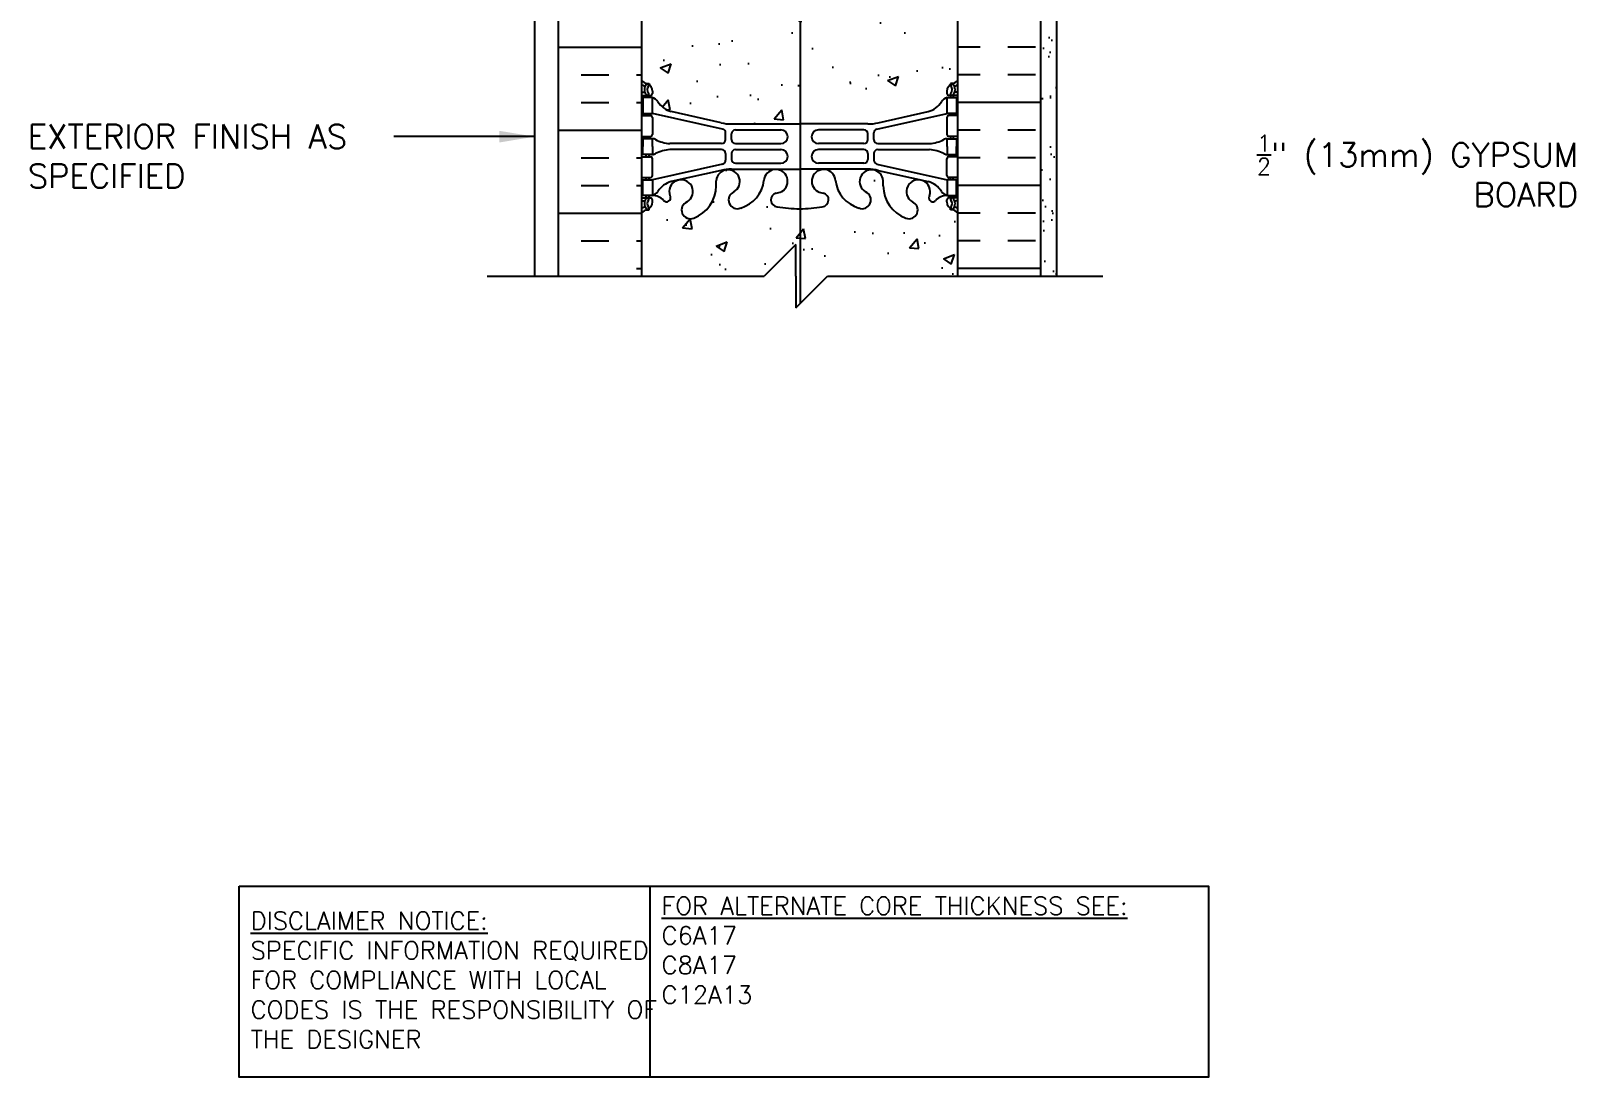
# Model space of a CAD drawing. Header units: inches. Extents: x 113.5 to 169.5, y -27.5 to 56.9.
# Drawn here: x 113.6 to 162.42, y -27.49 to 5.59 of the extents above; entities that cross this region are included whole.
import ezdxf

# ---------------------------------------------------------------- set-up
doc = ezdxf.new("R2010")
doc.units = ezdxf.units.IN
doc.header["$LTSCALE"] = 0.5
doc.header["$MEASUREMENT"] = 0
for name, color, linetype in [('HATCH', 12, 'Continuous'), ('LINE18', 9, 'Continuous'), ('line25', 2, 'Continuous'), ('LINE3', 3, 'Continuous'), ('LINE50', 5, 'Continuous'), ('LINE9', 9, 'Continuous'), ('TEXT', 4, 'Continuous'), ('Web_Edge', 9, 'Continuous')]:
    doc.layers.add(name, color=color, linetype=linetype)
doc.styles.add('DIM', font='romans.shx', dxfattribs={"width": 0.7})
doc.styles.add('ROMANS', font='romans.shx', dxfattribs={"height": 1.125})
doc.styles.get("Standard").update_dxf_attribs({"font": 'romans.shx', "height": 1.125})
doc.dimstyles.new('ext_12', dxfattribs={"dimscale": 12, "dimtxt": 0.09375, "dimasz": 0.09375, "dimexe": 0.09375, "dimexo": 0.0625, "dimgap": 0.0625, "dimtad": 1, "dimdec": 1, "dimzin": 3, "dimdsep": 46, "dimlunit": 4, "dimtxsty": 'DIM', "dimcen": 0.09, "dimdle": 0.09375, "dimclrt": 4, "dimadec": 0, "dimazin": 0, "dimtfac": 1, "dimtdec": 1, "dimtmove": 2, "dimatfit": 3, "dimfxl": 1, "dimfrac": 2, "dimtolj": 1, "dimtzin": 0, "dimarcsym": 0})

msp = doc.modelspace()

# ---------------------------------------------------------------- hatches: boundary and pattern name
at = {"layer": 'HATCH'}
h = msp.add_hatch(dxfattribs=at)
h.set_pattern_fill('INSUL', color=256, scale=7, style=0)
h.set_pattern_definition([(0, (32.4787, -15.0365), (0, 2.625), []), (0, (32.4787, -14.1615), (0, 2.625), [0.875, -0.875]), (0, (32.4787, -13.2865), (0, 2.625), [0.875, -0.875])])
h.paths.add_polyline_path([(142.904, 24.713), (145.529, 22.088), (145.529, 33.838), (145.091, 33.838), (145.091, 33.338), (143.591, 33.338), (143.591, 33.838), (142.904, 33.838)])
h.paths.add_polyline_path([(145.529, 12.838), (142.904, 10.213), (142.904, -2.162), (145.529, -2.162)])
h = msp.add_hatch(dxfattribs=at)
h.set_pattern_fill('INSUL', color=256, scale=7, style=0)
h.set_pattern_definition([(0, (-2793.2578, -399.1712), (0, 2.625), []), (0, (-2793.2578, -398.2962), (0, 2.625), [0.875, -0.875]), (0, (-2793.2578, -397.4212), (0, 2.625), [0.875, -0.875])])
h.paths.add_polyline_path([(130.279, -2.162), (130.716, -2.162), (130.716, -1.662), (132.216, -1.662), (132.216, -2.162), (132.904, -2.162), (132.904, 15.838), (132.216, 15.838), (132.216, 16.338), (130.716, 16.338), (130.716, 15.838), (130.279, 15.838)])
h = msp.add_hatch(dxfattribs=at)
h.set_pattern_fill('AR-SAND', color=256, scale=0.5, style=0)
h.set_pattern_definition([(37.5, (123.1024, -15.0365), (-0.031497, 0.963412), [0, -0.76, 0, -0.85, 0, -0.8125]), (7.5, (123.1024, -15.0365), (0.88489, 1.411073), [0, -0.41, 0, -0.685, 0, -0.2625]), (327.5, (122.4874, -15.0365), (1.55707, 0.00283), [0, -0.25, 0, -0.9, 0, -1.175]), (317.5, (122.4874, -15.0365), (1.503063, 0.43884), [0, -0.125, 0, -0.59, 0, -0.675])])
h.paths.add_polyline_path([(146.029, 12.027), (145.935, 12.338), (145.529, 12.338), (145.529, -2.162), (146.029, -2.162)])
h = msp.add_hatch(dxfattribs=at)
h.set_pattern_fill('AR-CONC', color=256, scale=0.5)
h.paths.add_polyline_path([(142.904, 9.646, 0.08841), (142.758, 9.743), (142.668, 9.743), (142.668, 9.785, -0.249069), (142.558, 9.992), (142.558, 10.06, -0.414214), (142.62, 10.122), (142.668, 10.122), (142.668, 10.192), (142.563, 10.192, -0.168672), (142.377, 10.342, 0.17445), (141.969, 10.638), (140.389, 10.991, 0.054974), (140.062, 11.027), (137.904, 11.027), (135.746, 11.027, 0.054974), (135.419, 10.991), (133.838, 10.638, 0.17445), (133.431, 10.342, -0.168672), (133.245, 10.192), (133.14, 10.192), (133.14, 10.122), (133.187, 10.122, -0.414214), (133.25, 10.06), (133.25, 9.992, -0.249069), (133.14, 9.785), (133.14, 9.743), (133.05, 9.743, 0.088416), (132.904, 9.646), (132.904, 4.031, 0.088416), (133.05, 3.933), (133.14, 3.933), (133.14, 3.892, -0.249069), (133.25, 3.684), (133.25, 3.617, -0.414214), (133.187, 3.554), (133.14, 3.554), (133.14, 3.484), (133.245, 3.484, -0.168672), (133.431, 3.335, 0.17445), (133.838, 3.039), (135.419, 2.686, 0.054974), (135.746, 2.65), (137.904, 2.65), (140.062, 2.65, 0.054974), (140.389, 2.686), (141.969, 3.039, 0.17445), (142.377, 3.335, -0.168672), (142.563, 3.484), (142.668, 3.484), (142.668, 3.554), (142.62, 3.554, -0.414214), (142.558, 3.617), (142.558, 3.684, -0.249069), (142.668, 3.892), (142.668, 3.933), (142.758, 3.933, 0.08841), (142.904, 4.031)])
h.paths.add_polyline_path([(142.904, -0.162, 0.08841), (142.758, -0.064), (142.668, -0.064), (142.668, -0.023, -0.249069), (142.558, 0.184), (142.558, 0.252, -0.414214), (142.62, 0.314), (142.668, 0.314), (142.668, 0.384), (142.563, 0.384, 0.231736), (142.205, 0.233, -0.940476), (142.007, 0.385, 2.135543), (141.467, 0.186, -1), (141.253, -0.325, -0.311223), (140.544, 0.691), (140.545, 0.856, 1.661382), (139.984, 0.503, -1), (139.77, -0.008, -0.307094), (139.031, 0.887, 1.604516), (138.473, 0.512, 0.055617), (138.652, 0.466, -0.843243), (138.618, 0.034, -0.047544), (137.904, -0.031, -0.047544), (137.19, 0.034, -0.843243), (137.156, 0.466, 0.055617), (137.335, 0.512, 1.604516), (136.776, 0.887, -0.307094), (136.038, -0.008, -1), (135.824, 0.503, 1.661382), (135.263, 0.856), (135.263, 0.71, -0.316114), (134.554, -0.325, -1), (134.341, 0.186, 2.135543), (133.8, 0.385, -0.940447), (133.602, 0.233, 0.23174), (133.245, 0.384), (133.14, 0.384), (133.14, 0.314), (133.187, 0.314, -0.414214), (133.25, 0.252), (133.25, 0.184, -0.249069), (133.14, -0.023), (133.14, -0.064), (133.05, -0.064, 0.088416), (132.904, -0.162), (132.904, -2.162), (136.779, -2.162), (137.779, -1.162), (137.779, -2.162), (137.779, -3.162), (138.779, -2.162), (142.904, -2.162)])

# ---------------------------------------------------------------- linework, layer by layer
at = {"layer": 'LINE18'}
msp.add_line((129.529, -2.162), (129.529, 42.838), dxfattribs=at)
at = {"layer": 'line25'}
for p, q in [((132.904, 15.838), (132.904, -2.162)), ((142.904, -2.162), (142.904, 11.338))]:
    msp.add_line(p, q, dxfattribs=at)
at = {"layer": 'LINE3'}
msp.add_line((137.921, 32.333), (137.921, -3.019), dxfattribs=at)
at = {"layer": 'LINE50'}
for p, q in [((130.279, -2.162), (130.279, 15.838)), ((145.529, -2.162), (145.529, 12.838))]:
    msp.add_line(p, q, dxfattribs=at)
at = {"layer": 'LINE9'}
for p, q in [((146.029, -2.162), (146.029, 12.338)), ((137.779, -1.162), (136.779, -2.162)), ((137.779, -2.162), (137.779, -1.162)), ((128.022, -2.162), (136.779, -2.162)), ((137.779, -2.162), (137.779, -3.162)), ((137.779, -3.162), (138.779, -2.162)), ((138.779, -2.162), (147.488, -2.162))]:
    msp.add_line(p, q, dxfattribs=at)
at = {"layer": 'TEXT'}
msp.add_lwpolyline([(145.931, 1.81, 0, 0.36, 0), (147.011, 1.81, 0, 0, 0), (155.386, 1.81, 0, 0, 0)], format="xyseb", dxfattribs=at)
msp.add_lwpolyline([(120.179, -21.457), (133.162, -21.457), (133.162, -27.495), (120.179, -27.495)], close=True, dxfattribs=at)
msp.add_lwpolyline([(133.162, -21.457), (150.823, -21.457), (150.823, -27.495), (133.162, -27.495)], dxfattribs=at)
at = {"layer": 'Web_Edge'}
for p, q in [((133.05, 3.933), (133.14, 3.933)), ((133.14, 3.933), (133.14, 3.892)), ((142.758, 3.933), (142.668, 3.933)), ((142.668, 3.933), (142.668, 3.892)), ((132.904, 3.654), (132.982, 3.654)), ((132.904, 3.554), (133.187, 3.554)), ((133.05, 3.554), (133.05, 3.484)), ((133.14, 3.554), (133.14, 3.484)), ((133.25, 3.684), (133.25, 3.617)), ((142.558, 3.684), (142.558, 3.617)), ((142.904, 3.554), (142.62, 3.554)), ((142.668, 3.554), (142.668, 3.484)), ((142.758, 3.554), (142.758, 3.484)), ((142.904, 3.654), (142.826, 3.654)), ((133.05, 2.984), (133.05, 2.914)), ((133.14, 2.984), (133.14, 2.914)), ((135.462, 2.488), (133.245, 2.984)), ((135.419, 2.686), (133.838, 3.039)), ((140.345, 2.488), (142.563, 2.984)), ((140.389, 2.686), (141.969, 3.039)), ((142.668, 2.984), (142.668, 2.914)), ((142.758, 2.984), (142.758, 2.914)), ((132.904, 2.914), (133.187, 2.914)), ((133.25, 2.852), (133.25, 2.317)), ((135.746, 2.65), (137.904, 2.65)), ((135.873, 2.463), (137.312, 2.463)), ((140.062, 2.65), (137.904, 2.65)), ((139.935, 2.463), (138.496, 2.463)), ((142.558, 2.852), (142.558, 2.317)), ((142.904, 2.914), (142.62, 2.914)), ((132.904, 2.254), (133.187, 2.254)), ((133.05, 2.254), (133.05, 2.184)), ((133.14, 2.254), (133.14, 2.184)), ((135.435, 2.029), (133.798, 2.029)), ((135.56, 2.154), (135.56, 2.366)), ((135.748, 2.154), (135.748, 2.338)), ((135.873, 2.029), (137.312, 2.029)), ((139.935, 2.029), (138.496, 2.029)), ((140.06, 2.154), (140.06, 2.338)), ((140.248, 2.154), (140.248, 2.366)), ((140.373, 2.029), (142.01, 2.029)), ((142.904, 2.254), (142.62, 2.254)), ((142.668, 2.254), (142.668, 2.184)), ((142.758, 2.254), (142.758, 2.184)), ((132.904, 1.614), (133.187, 1.614)), ((133.05, 1.614), (133.05, 1.684)), ((133.14, 1.614), (133.14, 1.684)), ((133.25, 1.017), (133.25, 1.552)), ((135.435, 1.84), (133.798, 1.84)), ((135.56, 1.715), (135.56, 1.503)), ((135.748, 1.715), (135.748, 1.531)), ((135.873, 1.84), (137.312, 1.84)), ((139.935, 1.84), (138.496, 1.84)), ((140.06, 1.715), (140.06, 1.531)), ((140.248, 1.715), (140.248, 1.503)), ((140.373, 1.84), (142.01, 1.84)), ((142.558, 1.017), (142.558, 1.552)), ((142.904, 1.614), (142.62, 1.614)), ((142.668, 1.614), (142.668, 1.684)), ((142.758, 1.614), (142.758, 1.684)), ((135.462, 1.381), (133.245, 0.884)), ((135.419, 1.183), (133.838, 0.83)), ((135.746, 1.219), (137.904, 1.219)), ((135.873, 1.406), (137.312, 1.406)), ((140.062, 1.219), (137.904, 1.219)), ((139.935, 1.406), (138.496, 1.406)), ((140.345, 1.381), (142.563, 0.884)), ((140.389, 1.183), (141.969, 0.83)), ((132.904, 0.954), (133.187, 0.954)), ((133.05, 0.884), (133.05, 0.954)), ((133.14, 0.884), (133.14, 0.954)), ((135.263, 0.691), (135.263, 0.856)), ((140.544, 0.691), (140.545, 0.856)), ((142.904, 0.954), (142.62, 0.954)), ((142.668, 0.884), (142.668, 0.954)), ((142.758, 0.884), (142.758, 0.954)), ((132.904, 0.314), (133.187, 0.314)), ((132.904, 0.214), (132.982, 0.214)), ((133.05, 0.314), (133.05, 0.384)), ((133.14, 0.314), (133.14, 0.384)), ((133.25, 0.184), (133.25, 0.252)), ((133.802, 0.38), (133.814, 0.359)), ((142.005, 0.38), (141.994, 0.359)), ((142.558, 0.184), (142.558, 0.252)), ((142.904, 0.314), (142.62, 0.314)), ((142.668, 0.314), (142.668, 0.384)), ((142.758, 0.314), (142.758, 0.384)), ((142.904, 0.214), (142.826, 0.214)), ((133.05, -0.064), (133.14, -0.064)), ((133.14, -0.064), (133.14, -0.023)), ((142.668, -0.064), (142.668, -0.023)), ((142.758, -0.064), (142.668, -0.064))]:
    msp.add_line(p, q, dxfattribs=at)
for points in [[(132.945, 2.984), (133.245, 2.984), (133.245, 3.484), (132.945, 3.484)], [(142.863, 2.984), (142.563, 2.984), (142.563, 3.484), (142.863, 3.484)], [(132.945, 0.884), (133.245, 0.884), (133.245, 0.384), (132.945, 0.384)], [(142.863, 0.884), (142.563, 0.884), (142.563, 0.384), (142.863, 0.384)]]:
    msp.add_lwpolyline(points, close=True, dxfattribs=at)
for points in [[(133.245, 1.934), (133.245, 2.184), (132.945, 2.184), (132.945, 1.934)], [(142.563, 1.934), (142.563, 2.184), (142.863, 2.184), (142.863, 1.934)], [(133.245, 1.934), (133.245, 1.684), (132.945, 1.684), (132.945, 1.934)], [(142.563, 1.934), (142.563, 1.684), (142.863, 1.684), (142.863, 1.934)]]:
    msp.add_lwpolyline(points, dxfattribs=at)
for centre, radius, start, end in [((133.25, 4.392), 0.5, 226.2109, 250.5288), ((133.086, 3.87), 0.045, 321.448, 139.1879), ((133, 3.684), 0.25, 0, 70.5288), ((142.808, 3.684), 0.25, 109.4712, 180), ((142.722, 3.87), 0.045, 40.8121, 218.552), ((142.558, 4.392), 0.5, 289.4712, 313.7878), ((133.25, 4.392), 0.6, 234.7832, 245.0748), ((132.982, 3.674), 0.0196, 269.4032, 15.4901), ((133.244, 3.739), 0.25, 140.1145, 222.4609), ((132.988, 3.829), 0.021, 343.464, 63.9957), ((133.092, 3.601), 0.045, 222.4609, 42.4609), ((133.244, 3.739), 0.16, 140.0001, 222.4609), ((133.187, 3.617), 0.0625, 270, 0), ((133.122, 3.142), 0.364, 34.9775, 70.3387), ((142.685, 3.142), 0.364, 109.6613, 145.0225), ((142.62, 3.617), 0.0625, 180, 270), ((142.715, 3.601), 0.045, 137.5391, 317.5391), ((142.564, 3.739), 0.16, 317.5391, 39.9999), ((142.564, 3.739), 0.25, 317.5391, 39.8855), ((142.82, 3.829), 0.021, 116.0043, 196.536), ((142.826, 3.674), 0.0196, 164.5099, 270.5968), ((142.558, 4.392), 0.6, 294.9252, 305.2158), ((134.046, 3.753), 0.743, 212.7919, 253.8107), ((141.762, 3.753), 0.743, 286.1893, 327.2081), ((133.187, 2.852), 0.0625, 0, 90), ((135.746, 4.15), 1.5, 257.4135, 270), ((135.435, 2.366), 0.125, 0, 77.3767), ((135.873, 2.338), 0.125, 90, 180), ((137.312, 2.246), 0.217, 270, 90), ((138.496, 2.246), 0.217, 90, 270), ((139.935, 2.338), 0.125, 0, 90), ((140.062, 4.15), 1.5, 270, 282.5865), ((140.373, 2.366), 0.125, 102.6233, 180), ((142.62, 2.852), 0.0625, 90, 180), ((133.187, 2.317), 0.0625, 270, 0), ((133.241, 1.966), 0.219, 60.4937, 88.92), ((133.886, 3.195), 1.17, 242.6365, 265.6505), ((135.435, 2.154), 0.125, 270, 0), ((135.873, 2.154), 0.125, 180, 270), ((139.935, 2.154), 0.125, 270, 360), ((140.373, 2.154), 0.125, 180, 270), ((141.921, 3.195), 1.17, 274.3495, 297.3635), ((142.567, 1.966), 0.219, 91.08, 119.5063), ((142.62, 2.317), 0.0625, 180, 270), ((133.187, 1.552), 0.0625, 0, 90), ((133.241, 1.903), 0.219, 271.08, 299.5063), ((133.886, 0.674), 1.17, 94.3495, 117.3635), ((135.435, 1.715), 0.125, 0, 90), ((135.435, 1.503), 0.125, 282.6233, 0), ((135.873, 1.715), 0.125, 90, 180), ((135.873, 1.531), 0.125, 180, 270), ((137.312, 1.623), 0.217, 270, 90), ((138.496, 1.623), 0.217, 90, 270), ((139.935, 1.715), 0.125, 0, 90), ((139.935, 1.531), 0.125, 270, 0), ((140.373, 1.715), 0.125, 90, 180), ((140.373, 1.503), 0.125, 180, 257.3767), ((141.921, 0.674), 1.17, 62.6365, 85.6505), ((142.567, 1.903), 0.219, 240.4937, 268.92), ((142.62, 1.552), 0.0625, 90, 180), ((133.187, 1.017), 0.0625, 270, 0), ((135.637, 0.828), 0.375, 299.9315, 175.7552), ((135.746, -0.281), 1.5, 90, 102.5865), ((137.148, 0.837), 0.375, 299.9315, 175.7552), ((138.66, 0.837), 0.375, 4.2448, 240.0685), ((140.171, 0.828), 0.375, 4.2448, 240.0685), ((140.062, -0.281), 1.5, 77.4135, 90), ((142.62, 1.017), 0.0625, 180, 270), ((133.122, 0.727), 0.364, 289.6613, 325.0225), ((134.046, 0.116), 0.743, 106.1893, 147.2081), ((134.154, 0.511), 0.375, 299.9315, 200.3757), ((134.172, 0.697), 1.092, 290.5175, 359.6668), ((135.931, 0.248), 0.277, 112.68, 292.68), ((135.747, 0.984), 1.034, 286.3365, 353.3331), ((137.041, 1.292), 0.834, 277.8937, 290.6271), ((138.767, 1.292), 0.834, 249.3729, 262.1063), ((140.061, 0.984), 1.034, 186.6669, 253.6635), ((139.877, 0.248), 0.277, 247.32, 67.32), ((141.636, 0.697), 1.092, 180.3332, 249.4825), ((141.654, 0.511), 0.375, 339.6243, 240.0685), ((141.762, 0.116), 0.743, 32.7919, 73.8107), ((142.685, 0.727), 0.364, 214.9775, 250.3387), ((133.25, -0.523), 0.6, 114.9252, 125.2168), ((132.982, 0.195), 0.0196, 344.5099, 90.5968), ((133.244, 0.13), 0.25, 137.5391, 219.8855), ((132.988, 0.04), 0.021, 296.0043, 16.536), ((133.086, -0.001), 0.045, 220.8121, 38.552), ((133.092, 0.268), 0.045, 317.5391, 137.5391), ((133, 0.184), 0.25, 289.4712, 360), ((133.244, 0.13), 0.16, 137.5391, 219.9999), ((133.187, 0.252), 0.0625, 360, 90), ((133.269, -0.056), 0.441, 41.0127, 93.2024), ((133.697, 0.315), 0.125, 221.0127, 20.3757), ((134.448, -0.07), 0.277, 112.68, 292.68), ((137.21, 0.253), 0.22, 104.2604, 264.8165), ((137.887, 3.746), 3.777, 259.3725, 270.2606), ((137.921, 3.746), 3.777, 269.7394, 280.6275), ((138.598, 0.253), 0.22, 275.1835, 75.7396), ((141.36, -0.07), 0.277, 247.32, 67.32), ((142.111, 0.315), 0.125, 159.6243, 318.9873), ((142.538, -0.056), 0.441, 86.7976, 138.9873), ((142.62, 0.252), 0.0625, 90, 180), ((142.808, 0.184), 0.25, 180, 250.5288), ((142.715, 0.268), 0.045, 42.4609, 222.4609), ((142.722, -0.001), 0.045, 141.448, 319.1879), ((142.564, 0.13), 0.16, 320.0001, 42.4609), ((142.564, 0.13), 0.25, 320.1145, 42.4609), ((142.82, 0.04), 0.021, 163.464, 243.9957), ((142.826, 0.195), 0.0196, 89.4032, 195.4901), ((142.558, -0.523), 0.6, 54.7832, 65.0748), ((133.25, -0.523), 0.5, 109.4712, 133.7891), ((142.558, -0.523), 0.5, 46.2122, 70.5288)]:
    msp.add_arc(centre, radius, start, end, dxfattribs=at)
for points in [[(135.748, 2.159), (135.748, 2.333)], [(140.06, 2.159), (140.06, 2.333)], [(135.748, 1.71), (135.748, 1.536)], [(140.06, 1.71), (140.06, 1.536)]]:
    msp.add_open_spline(points, degree=1, dxfattribs=at)

# ---------------------------------------------------------------- texts
at = {"layer": 'TEXT', "char_height": 0.75, "style": 'ROMANS'}
for s, insert, width, attachment_point in [('EXTERIOR FINISH AS SPECIFIED', (113.503, 1.628), 12.96959, 4), ('\\A1;{\\H0.7x;\\S1/2;\\H1.4286x;"} (13mm) GYPSUM BOARD', (162.512, 1.173), 11.05043, 6)]:
    msp.add_mtext(s, dxfattribs=dict(at, insert=insert, width=width, attachment_point=attachment_point))
at = {"layer": 'TEXT', "char_height": 0.5625, "attachment_point": 4}
for s, insert, width in [('{\\LFOR ALTERNATE CORE THICKNESS SEE:\\P}C6A17\\PC8A17\\PC12A13', (133.538, -23.483), 23.33295), ('{\\LDISCLAIMER NOTICE:}\\PSPECIFIC INFORMATION REQUIRED FOR COMPLIANCE WITH LOCAL CODES IS THE RESPONSIBILITY OF THE DESIGNER', (120.546, -24.423), 14.00235)]:
    msp.add_mtext(s, dxfattribs=dict(at, insert=insert, width=width))

# ---------------------------------------------------------------- leaders
at = {"layer": 'TEXT'}
msp.add_leader([(129.529, 2.249), (125.078, 2.249)], dimstyle='ext_12', override={"dimgap": 0.0625, "dimtad": 0}, dxfattribs=at)

doc.saveas('drawing.dxf')
